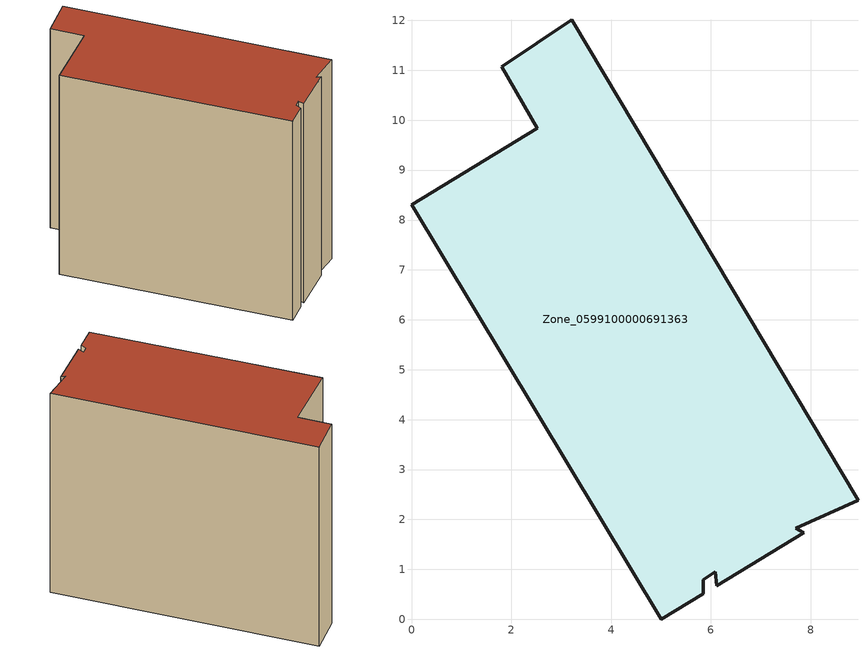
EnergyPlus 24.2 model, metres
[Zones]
Zone_0599100000691363
 floor ground (C_G): 6.08,0.95 5.85,0.8 5.85,0.51 5,0 0,8.3 2.52,9.84 1.8,11.07 3.21,12.01 8.95,2.38 7.7,1.82 7.86,1.73 6.12,0.68 z0
 wall outside (C_F): 8.95,2.38 3.21,12.01 1.8,11.07 2.52,9.84 0,8.3 5,0 5.85,0.51 5.85,0.8 6.08,0.95 6.12,0.68 7.86,1.73 7.7,1.82 8.95,2.38 z0:9.35
 roof outside (C_R): 6.08,0.95 6.12,0.68 7.86,1.73 7.7,1.82 8.95,2.38 3.21,12.01 1.8,11.07 2.52,9.84 0,8.3 5,0 5.85,0.51 5.85,0.8 z9.35
[BUILDING]
Pand.0599100000691363: North Axis=0; Terrain=City; Loads Convergence Tolerance Value=0.04; Temperature Convergence Tolerance Value=0.4; Solar Distribution=FullExterior; Maximum Number of Warmup Days=25; Minimum Number of Warmup Days=1
[Site:Location]
Rotterdam.The.Hague.AP_ZH_NLD Design_Conditions: Latitude=51.96; Longitude=4.45; Time Zone=1; Elevation=-4.5
[SITE:GROUNDTEMPERATURE:BUILDINGSURFACE]
18, 18, 18, 18, 18, 18, 18, 18, 18, 18, 18, 18
[MATERIAL] Thermal Absorptance=0.9; Solar Absorptance=0.7; Visible Absorptance=0.7
Name | Roughness | Thickness | Conductivity | Density | Specific Heat
G.TI.1946 | MediumSmooth | 0.15 | 1 | 540 | 1210
F.TI.1946 | Rough | 0.3 | 0.857143 | 1920 | 840
R.TI.1946 | MediumRough | 0.2 | 0.1 | 1500 | 1000
[CONSTRUCTION]
C_G: G.TI.1946
C_F: F.TI.1946
C_R: R.TI.1946
[ZONE]
Zone_0599100000691363: Type=1; Multiplier=1; Ceiling Height=Autocalculate; Volume=Autocalculate; Floor Area=autocalculate; Part of Total Floor Area=Yes
[ZONEINFILTRATION:DESIGNFLOWRATE]
Infil_Zone_0599100000691363: Zone or ZoneList or Space or SpaceList=Zone_0599100000691363; Schedule=AlwaysOn; Design Flow Rate Calculation Method=Flow/Area; Flow Rate per Floor Area=0.003; Constant Term Coefficient=1; Temperature Term Coefficient=0; Velocity Term Coefficient=0; Velocity Squared Term Coefficient=0
[HVACTEMPLATE:ZONE:IDEALLOADSAIRSYSTEM]
Zone_0599100000691363: Maximum Heating Supply Air Temperature=50; Minimum Cooling Supply Air Temperature=13; Maximum Heating Supply Air Humidity Ratio=0.0156; Minimum Cooling Supply Air Humidity Ratio=0.0077; Heating Limit=NoLimit; Cooling Limit=NoLimit; Dehumidification Control Type=ConstantSensibleHeatRatio; Cooling Sensible Heat Ratio=0.7; Dehumidification Setpoint=60; Humidification Control Type=None; Humidification Setpoint=30; Outdoor Air Method=None; Outdoor Air Flow Rate per Person=0.00944; Outdoor Air Flow Rate per Zone Floor Area=0; Outdoor Air Flow Rate per Zone=0; Demand Controlled Ventilation Type=None; Outdoor Air Economizer Type=NoEconomizer; Heat Recovery Type=None; Sensible Heat Recovery Effectiveness=0.7; Latent Heat Recovery Effectiveness=0.65
[ZONECONTROL:THERMOSTAT]
ThermostatControl_Zone_0599100000691363: Zone or ZoneList=Zone_0599100000691363; Control Type Schedule=DualSetpointControlType; Control 1=Thermostat_Zone_0599100000691363; Temperature Difference Between Cutout And Setpoint=0
[THERMOSTATSETPOINT:DUALSETPOINT]
Thermostat_Zone_0599100000691363: Heating Setpoint Temperature Schedule=HeatingSetpoint_Zone_0599100000691363; Cooling Setpoint Temperature Schedule=CoolingSetpoint_Zone_0599100000691363
[SCHEDULE:COMPACT]
HeatingSetpoint_Zone_0599100000691363: Through: 12/31, For: AllDays, Until: 24:00, 21
CoolingSetpoint_Zone_0599100000691363: Through: 12/31, For: AllDays, Until: 24:00, 24
DualSetpointControlType: Through: 12/31, For: AllDays, Until: 24:00, 4
AlwaysOn: Through: 12/31, For: AllDays, Until: 24:00, 1
